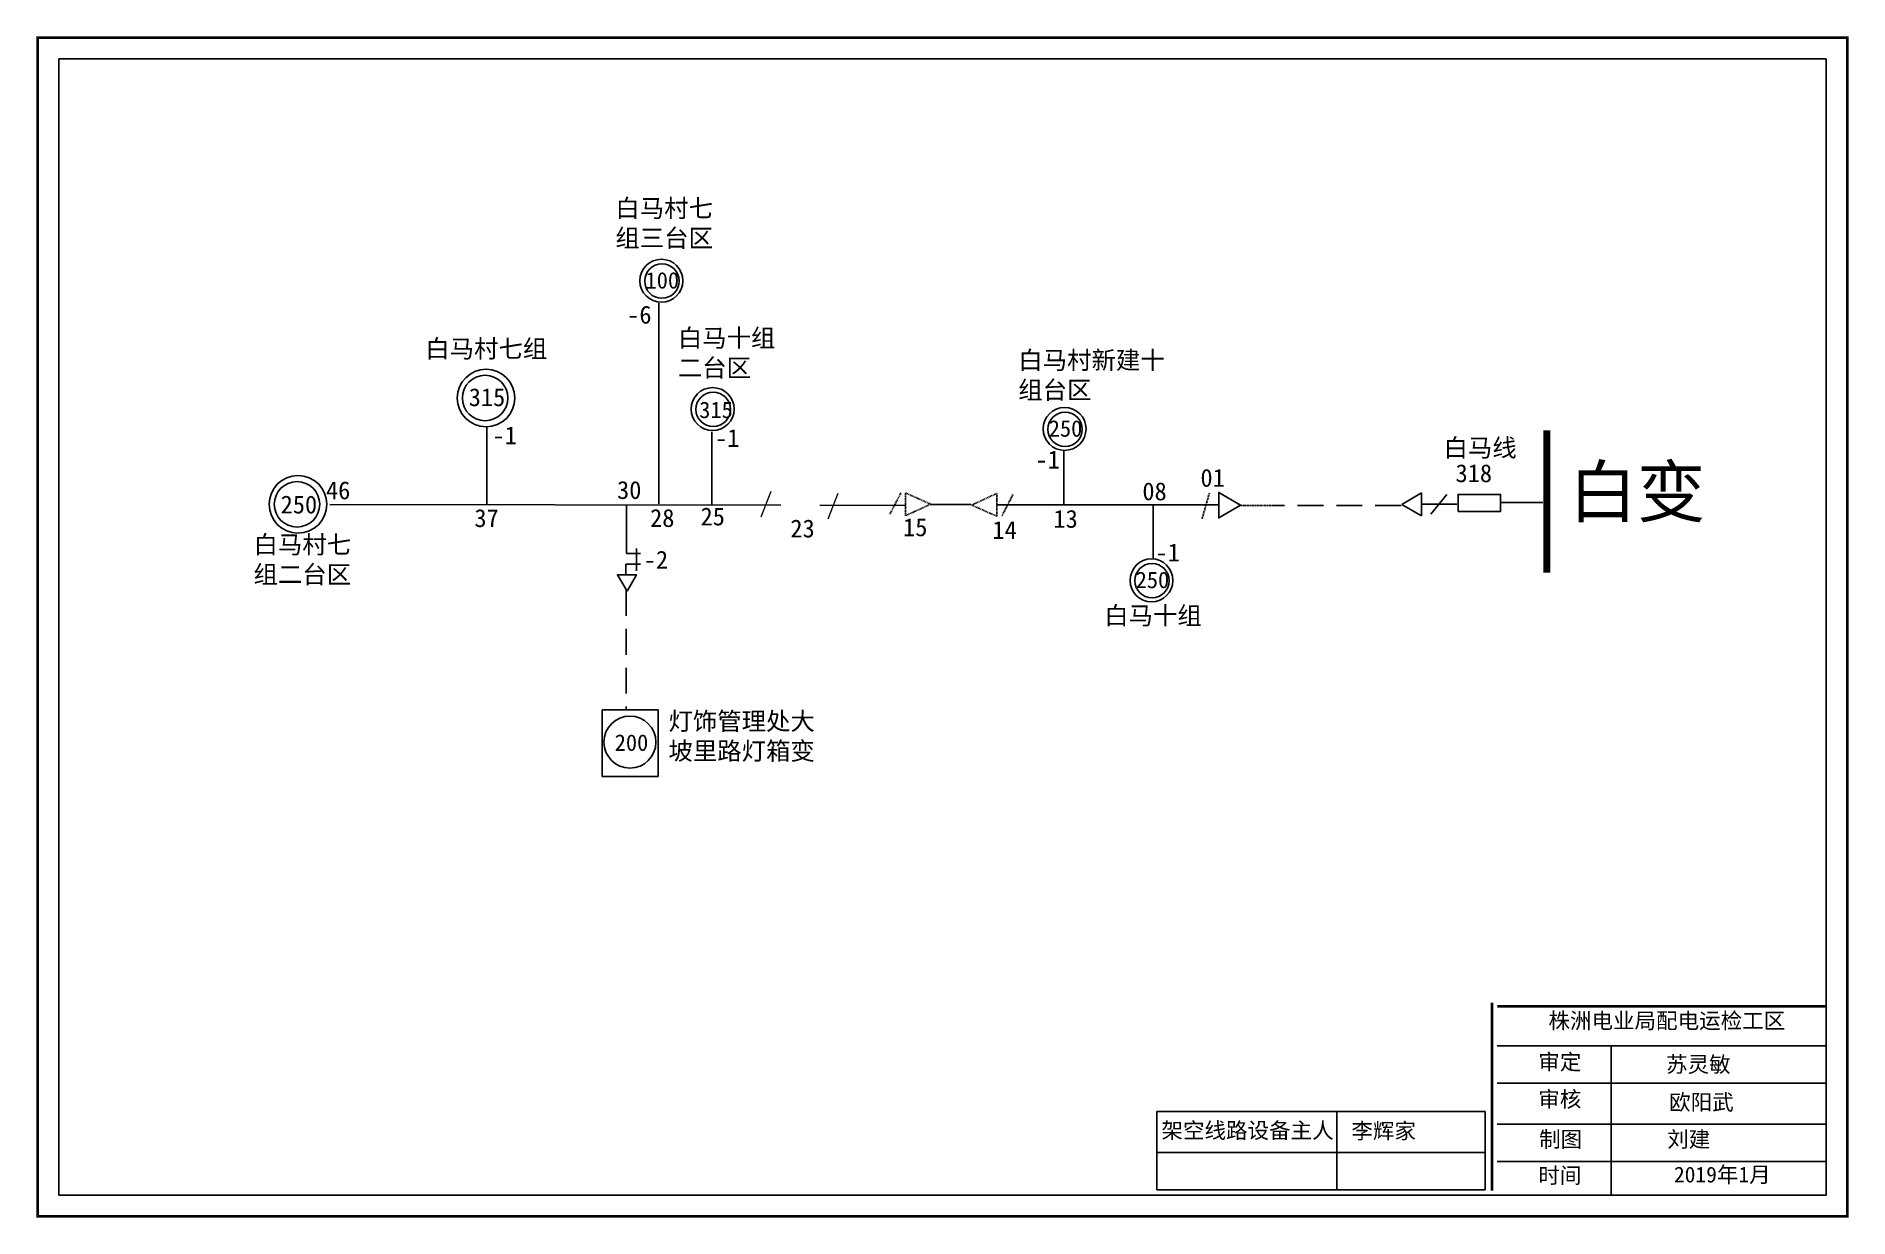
# Model space of a CAD drawing. Extents: x 0 to 344, y 0 to 224.
import ezdxf

# ---------------------------------------------------------------- set-up
doc = ezdxf.new("R2010")
doc.units = 0
doc.header["$LTSCALE"] = 0.774411
doc.linetypes.add('DASHED2', pattern=[9.525, 6.35, -3.175])
doc.linetypes.add('HIDDEN2', pattern=[0.1875, 0.125, -0.0625])
doc.layers.get('0').update_dxf_attribs({"linetype": 'CONTINUOUS'})
doc.layers.add('0-RefEdit0', color=7, linetype='CONTINUOUS')
doc.layers.add('Layer2', color=1, linetype='CONTINUOUS')
doc.styles.get("Standard").update_dxf_attribs({"font": '', "height": 2.3})
doc.styles.add('字体', font='', dxfattribs={"height": 2.3})
doc.styles.add('楷体_GB2312_txtstyle_3.40_0_0', font='SIMKAI.TTF', dxfattribs={"height": 3.399662})
doc.styles.get('Standard').set_extended_font_data('楷体_GB2312')
doc.styles.get('字体').set_extended_font_data('楷体_GB2312')

msp = doc.modelspace()

# ---------------------------------------------------------------- linework, layer by layer
at = {"linetype": 'Continuous'}
for p, q in [((85.31, 135.23), (85.31, 149.96)), ((111.88, 125.91), (111.88, 135.23)), ((263.01, 135.29), (269.69, 135.29)), ((264.75, 133.37), (267.78, 137.1)), ((278.03, 135.62), (286, 135.62)), ((111.88, 125.91), (114.52, 125.91)), ((113.74, 126.85), (113.74, 122.6)), ((111.71, 123.89), (111.71, 121.88)), ((114.52, 123.89), (111.71, 123.89)), ((107.26, 83.52), (107.26, 96.24)), ((107.26, 96.24), (117.86, 96.24)), ((117.86, 96.24), (117.86, 83.52)), ((107.27, 83.52), (117.86, 83.52)), ((277.37, 32.37), (339.73, 32.37)), ((299.01, 32.37), (299.01, 4.03)), ((277.37, 25.27), (339.73, 25.27)), ((212.66, 19.89), (275.03, 19.89)), ((212.66, 19.89), (212.66, 5.04)), ((246.87, 19.89), (246.87, 5.04)), ((275.03, 19.89), (275.03, 5.04)), ((277.37, 17.52), (339.73, 17.52)), ((212.66, 12.14), (275.03, 12.14)), ((277.37, 10.42), (339.73, 10.42)), ((212.66, 5.04), (275.03, 5.04))]:
    msp.add_line(p, q, dxfattribs=at)
at = {"color": 7}
for p, q in [((141.19, 135.11), (55.47, 135.23)), ((177.38, 135.21), (169.63, 135.22))]:
    msp.add_line(p, q, dxfattribs=at)
at = {"color": 7, "linetype": 'Continuous', "lineweight": 0, "ltscale": 2.124322}
for p, q in [((139.32, 137.68), (137.41, 132.79)), ((152.01, 137.31), (150.1, 132.43))]:
    msp.add_line(p, q, dxfattribs=at)
at = {"color": 7, "linetype": 'Continuous', "lineweight": 0, "ltscale": 0.655655}
msp.add_line((148.62, 135.11), (164.9, 135.11), dxfattribs=at)
at = {"color": 7, "linetype": 'DASHED2'}
msp.add_line((259.07, 135.04), (234.73, 135.04), dxfattribs=at)
for p, q in [((259.21, 135.25), (262.97, 137.42)), ((262.97, 133.08), (259.21, 135.25)), ((262.97, 137.42), (262.97, 133.08))]:
    msp.add_line(p, q)
at = {"linetype": 'DASHED2'}
msp.add_line((111.81, 118.97), (111.81, 96.28), dxfattribs=at)
at = {"linetype": 'Continuous', "const_width": 0.5}
msp.add_lwpolyline([(-0.07, 223.93), (343.91, 223.93), (343.91, -0.03), (-0.07, -0.03)], close=True, dxfattribs=at)
at = {"linetype": 'Continuous'}
for points in [[(3.98, 219.89), (339.86, 219.89), (339.86, 4.01), (3.98, 4.01)], [(269.92, 133.9), (269.92, 137.13), (277.98, 137.13), (277.98, 133.9)]]:
    msp.add_lwpolyline(points, close=True, dxfattribs=at)
for points, const_width in [([(286.79, 122.28), (286.79, 149.33)], 1.36), ([(276.38, 40.57), (276.38, 4.84)], 0.5), ([(277.37, 39.88), (339.73, 39.88)], 0.5)]:
    msp.add_lwpolyline(points, dxfattribs=dict(at, const_width=const_width))
at = {"color": 7}
msp.add_lwpolyline([(228.59, 135.1), (224.41, 137.51), (224.41, 132.69)], close=True, dxfattribs=at)
msp.add_lwpolyline([(111.96, 118.75), (110.15, 121.88), (113.76, 121.88)], close=True)
for centre, radius in [((118.49, 177.73), 4.08), ((118.59, 177.67), 3.27), ((85.18, 155.45), 5.47), ((128.24, 153.36), 4.08), ((128.34, 153.3), 3.27), ((195.12, 149.58), 4.08), ((195.22, 149.51), 3.27), ((49.43, 135.26), 5.47), ((211.64, 120.81), 4.08), ((211.74, 120.75), 3.27)]:
    msp.add_circle(centre, radius, dxfattribs=at)
at = {"linetype": 'Continuous'}
msp.add_circle((112.52, 90.08), 4.94, dxfattribs=at)
at = {"layer": '0-RefEdit0', "color": 0, "linetype": 'ByBlock', "ltscale": 2}
for p, q in [((118.03, 173.49), (118.03, 135.35)), ((128.1, 149.01), (128.1, 135.09)), ((195.01, 135.3), (195.01, 145.48)), ((211.95, 124.98), (211.95, 135.15))]:
    msp.add_line(p, q, dxfattribs=at)
at = {"layer": '0-RefEdit0', "linetype": 'HIDDEN2', "ltscale": 2}
for p, q in [((164.02, 137.42), (161.91, 133.36)), ((185.32, 137.13), (183.22, 133.07))]:
    msp.add_line(p, q, dxfattribs=at)
at = {"layer": '0-RefEdit0', "color": 7, "linetype": 'HIDDEN2', "ltscale": 2}
for p, q in [((164.9, 137.43), (169.66, 135.29)), ((164.9, 133.09), (164.9, 137.43)), ((169.66, 135.29), (164.9, 133.09)), ((177.47, 135.12), (182.24, 137.32)), ((182.24, 132.99), (177.47, 135.12)), ((182.24, 137.32), (182.24, 132.99)), ((222.64, 137.35), (221.26, 132.52)), ((234.7, 135.05), (228.62, 135.05))]:
    msp.add_line(p, q, dxfattribs=at)
at = {"layer": '0-RefEdit0', "color": 7, "linetype": 'Continuous', "ltscale": 2}
msp.add_line((224.43, 135.14), (182.28, 135.14), dxfattribs=at)
at = {"layer": 'Layer2', "color": 7, "linetype": 'Continuous'}
for centre in [(85, 155.45), (49.25, 135.26)]:
    msp.add_circle(centre, 4.32, dxfattribs=at)

# ---------------------------------------------------------------- texts
at = {"color": 7, "attachment_point": 1}
for s, insert, char_height, width in [('{\\fSimSun|b0|i0|c134|p2;白马村七组三台区}', (109.76, 193.22), 3.3997, 22.0905), ('{\\fSimSun|b0|i0|c134|p2;100}', (115.48, 179.38), 3.1277, 6.5786), ('{\\fSimSun|b0|i0|c134|p2;白马十组二台区}', (121.62, 168.57), 3.3997, 20.0015), ('白马村七组', (73.62, 166.53), 3.4, 28.4733), ('{\\fSimSun|b0|i0|c134|p2;白马村新建十组台区}', (186.33, 164.35), 3.3997, 28.4733), ('{\\fSimSun|b0|i0|c134|p2;315}', (81.88, 157.31), 3.3997, 10.6522), ('{\\fSimSun|b0|i0|c134|p2;315}', (125.68, 154.77), 3.1277, 6.5786), ('{\\fSimSun|b0|i0|c134|p2;250}', (192.11, 151.23), 3.1277, 6.5786), ('{\\fSimSun|b0|i0|c134|p2;-1}', (189.59, 145.46), 3.3997, 11.4097), ('{\\fSimSun|b0|i0|c134|p2;46}', (54.75, 139.62), 3.3997, 16.2916), ('{\\fSimSun|b0|i0|c134|p2;30}', (110.07, 139.68), 3.3997, 16.2916), ('{\\fSimSun|b0|i0|c134|p2;250}', (46.13, 136.92), 3.3997, 10.6522), ('{\\fSimSun|b0|i0|c134|p2;25}', (125.94, 134.65), 3.3997, 16.2271), ('{\\fSimSun|b0|i0|c134|p2;37}', (82.96, 134.34), 3.3997, 16.2916), ('{\\fSimSun|b0|i0|c134|p2;28}', (116.35, 134.36), 3.3997, 16.2271), ('{\\fSimSun|b0|i0|c134|p2;15}', (164.43, 132.6), 3.3997, 16.2271), ('{\\fSimSun|b0|i0|c134|p2;14}', (181.41, 132.08), 3.3997, 16.2271), ('{\\fSimSun|b0|i0|c134|p2;13}', (193.01, 134.2), 3.3997, 16.2271), ('白马村七组二台区', (40.98, 129.31), 3.4, 19.8878), ('{\\fSimSun|b0|i0|c134|p2;-1}', (212.4, 127.81), 3.3997, 11.4097), ('-2', (115.14, 126.43), 3.4, 16.2916), ('{\\fSimSun|b0|i0|c134|p2;250}', (208.63, 122.46), 3.1277, 6.5786), ('白马十组', (202.65, 115.82), 3.4, 28.4733)]:
    msp.add_mtext(s, dxfattribs=dict(at, insert=insert, char_height=char_height, width=width))
at = {"color": 0, "width": 11.4097, "attachment_point": 1}
for s, insert, char_height in [('{\\fSimSun|b0|i0|c134|p2;-6}', (112, 172.99), 3.3997), ('-1', (86.4, 150.06), 3.4), ('{\\fSimSun|b0|i0|c134|p2;-1}', (128.7, 149.55), 3.3997)]:
    msp.add_mtext(s, dxfattribs=dict(at, insert=insert, char_height=char_height))
at = {"color": 0, "linetype": 'Continuous', "insert": (267.14, 147.71), "char_height": 3.3997, "width": 14.1628, "attachment_point": 1}
msp.add_mtext('白{\\f\uffbfﾬￌ￥_GB2312|b0|i0|c134|p32;马}线', dxfattribs=at)
at = {"color": 7, "attachment_point": 1}
for s, insert, char_height, width, style in [('01', (220.95, 141.99), 3.4, 5.1055, '字体'), ('{\\fSimSun|b0|i0|c134|p2;08}', (209.91, 139.43), 3.3997, 5.1055, '字体'), ('23', (143.01, 132.37), 3.4, 16.2271, '楷体_GB2312_txtstyle_3.40_0_0')]:
    msp.add_mtext(s, dxfattribs=dict(at, insert=insert, char_height=char_height, width=width, style=style))
at = {"linetype": 'Continuous', "insert": (269.43, 142.87), "char_height": 3.4, "width": 15.7406, "attachment_point": 1}
msp.add_mtext('318', dxfattribs=at)
at = {"linetype": 'Continuous', "attachment_point": 1, "style": '字体'}
for s, insert, char_height, width in [('白变', (290.93, 142.42), 9.519, 28.6559), ('株洲电业局配电运检工区', (287.08, 38.66), 3, 82.0179), ('审定', (285.16, 30.82), 3, 23.4615), ('{\\fSimSun|b0|i0|c134|p2;苏灵敏}', (309.44, 30.36), 3, 23.4615), ('审核', (285.16, 23.75), 3, 23.4615), ('{\\fSimSun|b0|i0|c134|p2;欧阳武}', (310.02, 23.17), 3, 33.0539), ('架空线路设备主人', (213.53, 17.81), 3, 58.56), ('李辉家', (249.62, 17.71), 3, 33.0539), ('制图', (285.32, 16.13), 3, 23.4615), ('{\\fSimSun|b0|i0|c134|p2;刘建}', (309.66, 16.13), 3, 23.4615), ('时间', (285.16, 9.25), 3, 23.4615), ('{\\fSimSun|b0|i0|c134|p2;2019年1月}', (310.94, 9.42), 3, 23.4615)]:
    msp.add_mtext(s, dxfattribs=dict(at, insert=insert, char_height=char_height, width=width))
at = {"insert": (119.84, 95.77), "char_height": 3.3997, "width": 40.4282, "attachment_point": 1, "style": '字体'}
msp.add_mtext('{\\fSimSun|b0|i0|c134|p2;灯饰管理处大\\P坡里路灯箱变}', dxfattribs=at)
at = {"insert": (109.62, 91.55), "char_height": 3.128, "width": 6.5786, "attachment_point": 1}
msp.add_mtext('200', dxfattribs=at)

doc.saveas('drawing.dxf')
